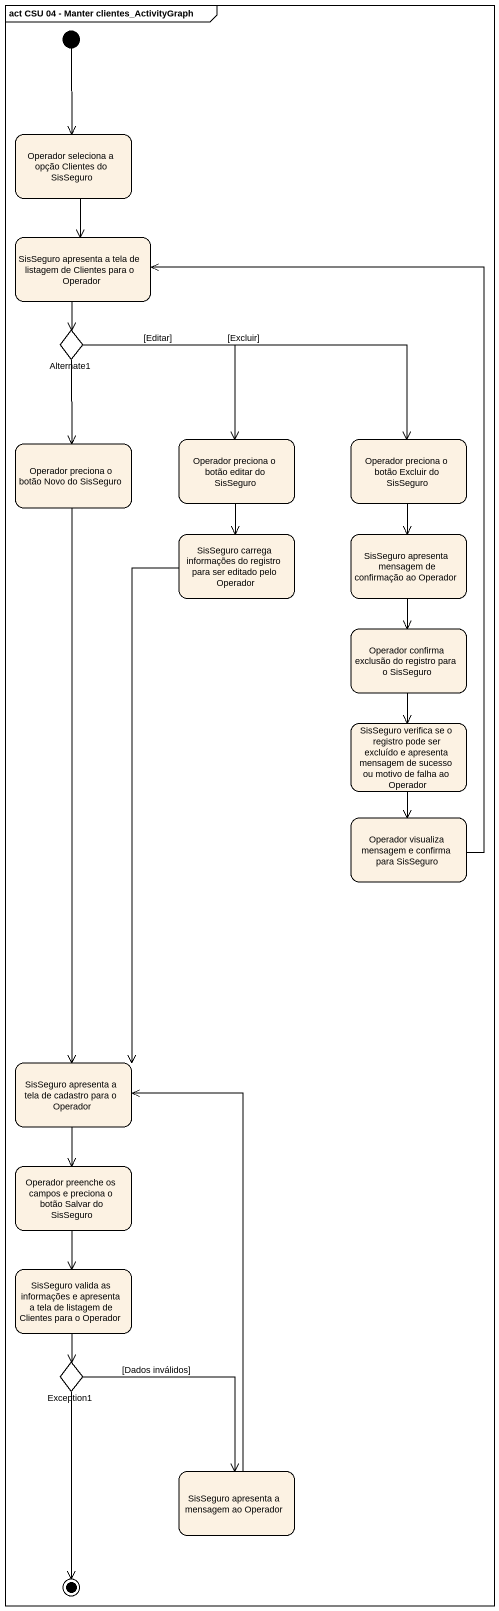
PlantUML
@startuml
mainframe act CSU 04 - Manter clientes_ActivityGraph
hide empty description
state "Operador seleciona a opção Clientes do SisSeguro" as Operador_seleciona_a_opção
state "SisSeguro apresenta a tela de listagem de Clientes para o Operador" as SisSeguro_apresenta_a_tela
state Alternate1 <<choice>>
state "Operador preciona o botão Novo do SisSeguro" as Operador_preciona_o_botão
state "Operador preciona o botão editar do SisSeguro" as Operador_preciona_o_botão_2
state "Operador preciona o botão Excluir do SisSeguro" as Operador_preciona_o_botão_3
state "SisSeguro carrega informações do registro para ser editado pelo Operador" as SisSeguro_carrega
state "SisSeguro apresenta mensagem de confirmação ao Operador" as SisSeguro_apresenta
state "Operador confirma exclusão do registro para o SisSeguro" as Operador_confirma_exclusão
state "SisSeguro verifica se o registro pode ser excluído e apresenta mensagem de sucesso ou motivo de falha ao Operador" as SisSeguro_verifica_se_o
state "Operador visualiza mensagem e confirma para SisSeguro" as Operador_visualiza_mensagem
state "SisSeguro apresenta a tela de cadastro para o Operador" as SisSeguro_apresenta_a_tela_2
state "Operador preenche os campos e preciona o botão Salvar do SisSeguro" as Operador_preenche_os_campos
state "SisSeguro valida as informações e apresenta a tela de listagem de Clientes para o Operador" as SisSeguro_valida_as
state Exception1 <<choice>>
state "SisSeguro apresenta a mensagem ao Operador" as SisSeguro_apresenta_a
[*] --> Operador_seleciona_a_opção
Operador_seleciona_a_opção --> SisSeguro_apresenta_a_tela
SisSeguro_apresenta_a_tela --> Alternate1
Alternate1 --> Operador_preciona_o_botão
Alternate1 --> Operador_preciona_o_botão_2 : [Editar]
Alternate1 -right-> Operador_preciona_o_botão_3 : [Excluir]
Operador_preciona_o_botão --> SisSeguro_apresenta_a_tela_2
Operador_preciona_o_botão_2 --> SisSeguro_carrega
Operador_preciona_o_botão_3 --> SisSeguro_apresenta
SisSeguro_carrega --> SisSeguro_apresenta_a_tela_2
SisSeguro_apresenta --> Operador_confirma_exclusão
Operador_confirma_exclusão --> SisSeguro_verifica_se_o
SisSeguro_verifica_se_o --> Operador_visualiza_mensagem
Operador_visualiza_mensagem -up-> SisSeguro_apresenta_a_tela
SisSeguro_apresenta_a_tela_2 --> Operador_preenche_os_campos
Operador_preenche_os_campos --> SisSeguro_valida_as
SisSeguro_valida_as --> Exception1
Exception1 --> SisSeguro_apresenta_a : [Dados inválidos]
SisSeguro_apresenta_a -up-> SisSeguro_apresenta_a_tela_2
Exception1 --> [*]
@enduml
